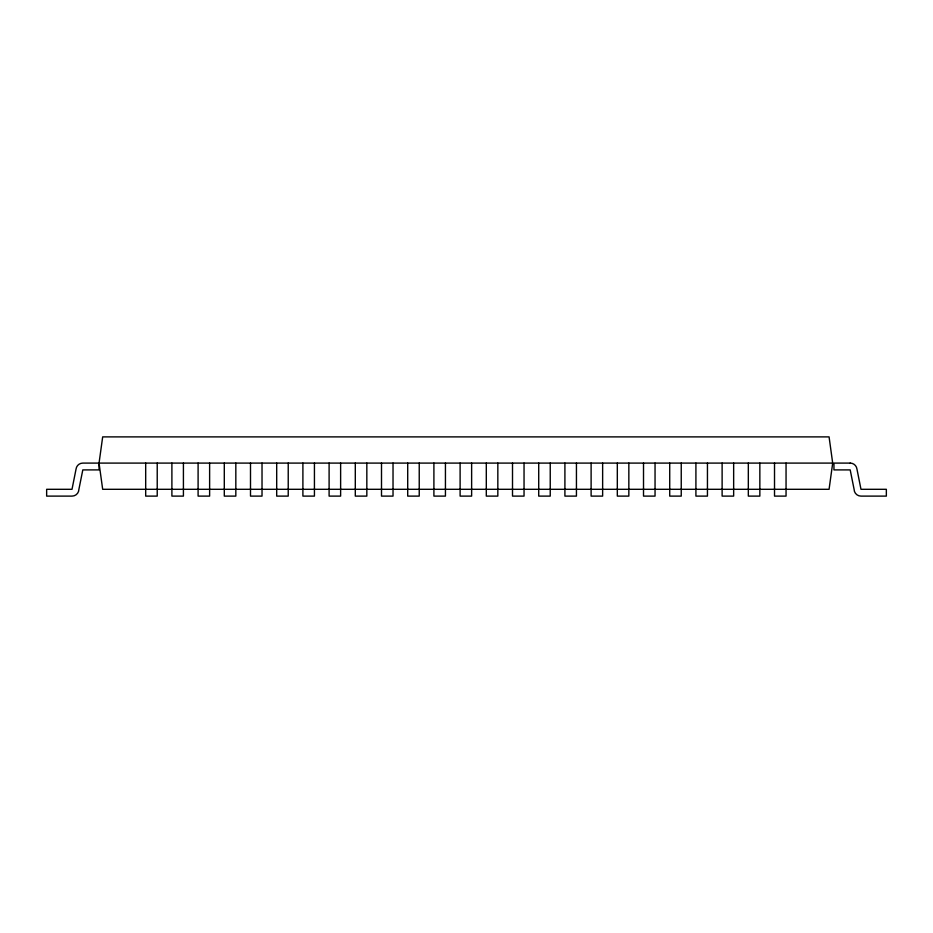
<?xml version="1.0" encoding="UTF-8"?>
<svg xmlns="http://www.w3.org/2000/svg" width="933" height="933" viewBox="0 0 933 933"><rect width="100%" height="100%" fill="white"/><g stroke="black" fill="none" stroke-linecap="round" stroke-linejoin="round"><path stroke-width="1.4" d="M99.05 463.095L102.677 436.889L829.075 436.889L832.691 463.095L829.075 489.3L102.677 489.3L99.05 463.095L99.05 469.905L82.804 469.905L78.908 489.3A6.893 6.893 0 0 1 72.016 496.111L46.65 496.111L46.65 489.3L72.016 489.3L76.04 469.101A6.811 6.811 0 0 1 82.804 463.095L832.691 463.095M786.053 463.095L786.053 496.111L774.518 496.111L774.518 463.095M759.847 463.095L759.847 496.111L748.324 496.111L748.324 463.095M733.653 463.095L733.653 496.111L722.119 496.111L722.119 463.095M707.447 463.095L707.447 496.111L695.913 496.111L695.913 463.095M681.242 463.095L681.242 496.111L669.719 496.111L669.719 463.095M655.048 463.095L655.048 496.111L643.513 496.111L643.513 463.095M628.842 463.095L628.842 496.111L617.319 496.111L617.319 463.095M602.636 463.095L602.636 496.111L591.114 496.111L591.114 463.095M576.442 463.095L576.442 496.111L564.908 496.111L564.908 463.095M550.237 463.095L550.237 496.111L538.714 496.111L538.714 463.095M524.043 463.095L524.043 496.111L512.509 496.111L512.509 463.095M497.837 463.095L497.837 496.111L486.303 496.111L486.303 463.095M471.631 463.095L471.631 496.111L460.109 496.111L460.109 463.095M445.438 463.095L445.438 496.111L433.903 496.111L433.903 463.095M419.232 463.095L419.232 496.111L407.709 496.111L407.709 463.095M393.026 463.095L393.026 496.111L381.504 496.111L381.504 463.095M366.832 463.095L366.832 496.111L355.298 496.111L355.298 463.095M340.627 463.095L340.627 496.111L329.104 496.111L329.104 463.095M314.433 463.095L314.433 496.111L302.898 496.111L302.898 463.095M288.227 463.095L288.227 496.111L276.693 496.111L276.693 463.095M262.021 463.095L262.021 496.111L250.499 496.111L250.499 463.095M235.827 463.095L235.827 496.111L224.293 496.111L224.293 463.095M209.622 463.095L209.622 496.111L198.099 496.111L198.099 463.095M183.416 463.095L183.416 496.111L171.894 496.111L171.894 463.095M157.222 463.095L157.222 496.111L145.688 496.111L145.688 463.095M850.196 463.095L833.95 463.095L833.95 469.905L850.196 469.905L854.092 489.3A6.893 6.893 0 0 0 860.984 496.111L886.35 496.111L886.35 489.3L860.984 489.3L856.96 469.101A6.811 6.811 0 0 0 850.196 463.095"/></g></svg>
